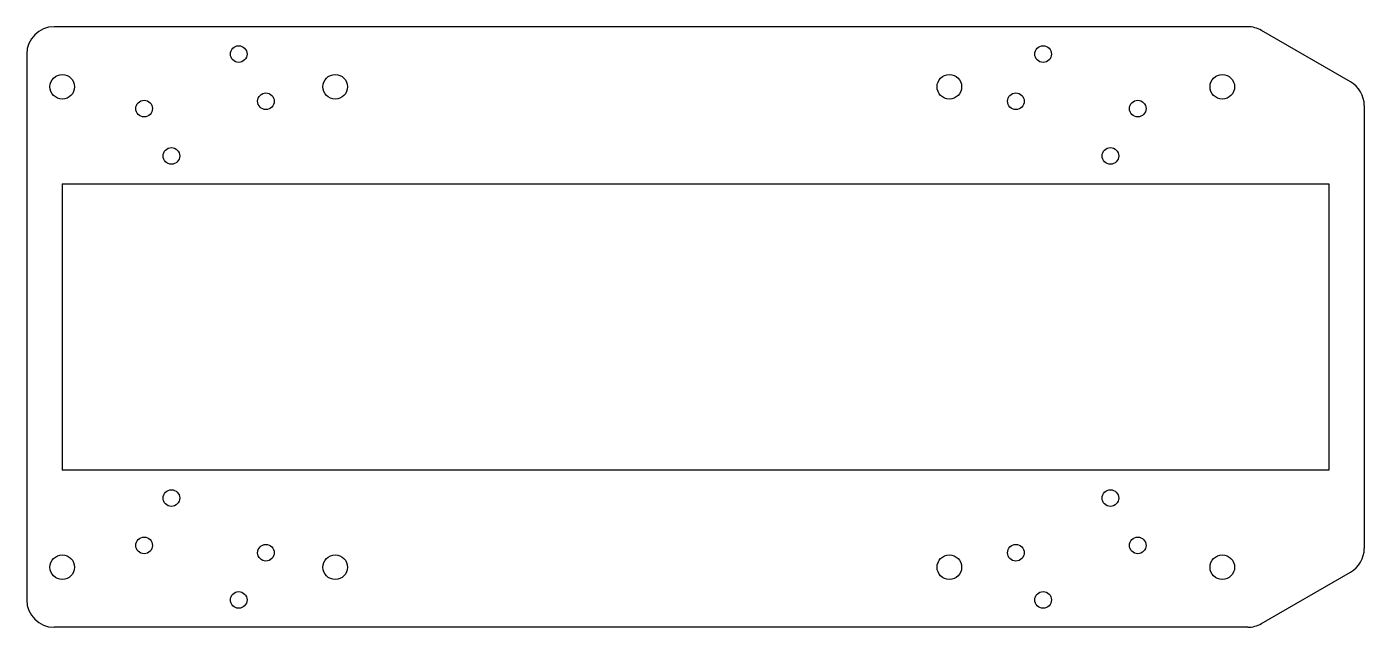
# Model space of a CAD drawing. Extents: x -245 to 245, y -110 to 110.
import ezdxf

# ---------------------------------------------------------------- set-up
doc = ezdxf.new("R2010")
doc.units = 0
doc.layers.get('0').update_dxf_attribs({"linetype": 'CONTINUOUS'})

msp = doc.modelspace()

# ---------------------------------------------------------------- linework, layer by layer
at = {"color": 7, "linetype": 'CONTINUOUS'}
for p, q in [((202.32, 110), (-235, 110)), ((240, 89.79), (207.32, 108.66)), ((-245, 100), (-245, -100)), ((245, 81.13), (245, -81.13)), ((-232, 52.5), (-232, -52.5)), ((-232, 52.5), (232, 52.5)), ((232, 52.5), (232, -52.5)), ((232, -52.5), (-232, -52.5)), ((207.32, -108.66), (240, -89.79)), ((202.32, -110), (-235, -110))]:
    msp.add_line(p, q, dxfattribs=at)
for centre, radius in [((-167.36, 100), 3.05), ((127.36, 100), 3.05), ((-232, 88), 4.5), ((-132, 88), 4.5), ((93, 88), 4.5), ((193, 88), 4.5), ((-157.36, 82.68), 3.05), ((117.36, 82.68), 3.05), ((-202, 80), 3.05), ((162, 80), 3.05), ((-192, 62.68), 3.05), ((152, 62.68), 3.05), ((-192, -62.68), 3.05), ((152, -62.68), 3.05), ((-202, -80), 3.05), ((162, -80), 3.05), ((-157.36, -82.68), 3.05), ((117.36, -82.68), 3.05), ((-232, -88), 4.5), ((-132, -88), 4.5), ((93, -88), 4.5), ((193, -88), 4.5), ((-167.36, -100), 3.05), ((127.36, -100), 3.05)]:
    msp.add_circle(centre, radius, dxfattribs=at)
for centre, start, end in [((-235, 100), 90, 180), ((202.32, 100), 60, 90), ((235, 81.13), 0, 60), ((235, -81.13), 300, 0), ((-235, -100), 180, 270), ((202.32, -100), 270, 300)]:
    msp.add_arc(centre, 10, start, end, dxfattribs=at)

doc.saveas('drawing.dxf')
